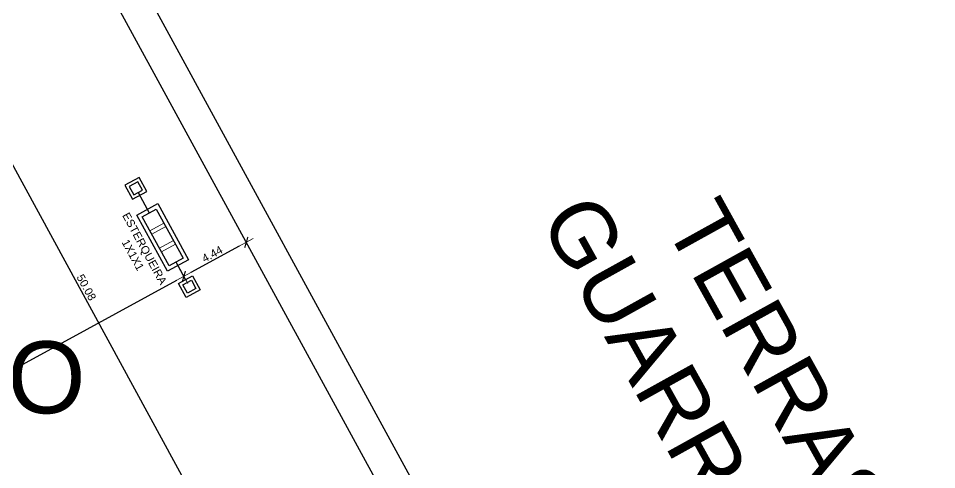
# Model space of a CAD drawing. Extents: x 622283 to 622521, y 9224861 to 9225135.
# Drawn here: x 622376.7 to 622434.1, y 9225044.4 to 9225072.6 of the extents above; entities that cross this region are included whole.
import ezdxf

# ---------------------------------------------------------------- set-up
doc = ezdxf.new("R2010")
doc.units = 0
doc.header["$PDMODE"] = 32
doc.header["$PDSIZE"] = 2.4
for name, color, linetype, lineweight in [('A-COTAS', 12, 'Continuous', 9), ('A-PAREDE', 5, 'Continuous', 30), ('A-VISTA01', 1, 'Continuous', 20)]:
    doc.layers.add(name, color=color, linetype=linetype, lineweight=lineweight)
doc.layers.add('A-TEXTO1', color=7, linetype='Continuous', true_color=0x000000)
doc.layers.add('A_Imagem', color=7, linetype='Continuous', lineweight=0, true_color=0xffffff)
doc.layers.add('G_HACHURA', color=9, linetype='Continuous')
doc.styles.add('Century Gothic', font='arial.ttf')
doc.styles.get("Standard").update_dxf_attribs({"font": 'arial.ttf', "height": 1})
doc.dimstyles.new('COTA_250', dxfattribs={"dimscale": 250, "dimtxt": 0.002, "dimasz": 0.00025, "dimexe": 0.00075, "dimexo": 0.00075, "dimgap": 0.0005, "dimtad": 1, "dimzin": 4, "dimdsep": 46, "dimtxsty": 'Century Gothic', "dimblk": 'PU-Tick', "dimcen": 0.001, "dimdle": 0.00075, "dimse1": 1, "dimse2": 1, "dimclrd": 256, "dimclre": 256, "dimclrt": 256, "dimadec": 0, "dimazin": 0, "dimtfac": 1, "dimtix": 1, "dimtmove": 0, "dimatfit": 3, "dimldrblk": 'DOT', "dimfxl": 1, "dimarcsym": 0})

# ---------------------------------------------------------------- blocks, each defined once
blk = doc.blocks.new('PU-Tick')
for p, q in [((1, 0), (-1, 0)), ((0, -1), (0, 1))]:
    blk.add_line(p, q)
at = {"color": 0, "linetype": 'ByBlock', "const_width": 0.15}
blk.add_lwpolyline([(-0.5, -0.5), (0.5, 0.5)], dxfattribs=at)
blk = doc.blocks.new('*D697')
at = {"layer": 'A-COTAS', "lineweight": -2, "transparency": 16777216}
blk.add_line((65.195, 53.814), (6.866, 53.814), dxfattribs=at)
at = {"layer": 'Defpoints', "color": 0, "transparency": 16777216}
for p in [(65.695, 55.874), (6.366, 55.56), (6.366, 53.814)]:
    blk.add_point(p, dxfattribs=at)
at = {"layer": 'A-COTAS', "lineweight": -2, "transparency": 16777216, "xscale": 0.5, "yscale": 0.5, "zscale": 0.5, "rotation": 180}
blk.add_blockref('PU-Tick', (6.366, 53.814), dxfattribs=at)
at = {"layer": 'A-COTAS', "lineweight": -2, "transparency": 16777216, "xscale": 0.5, "yscale": 0.5, "zscale": 0.5}
blk.add_blockref('PU-Tick', (65.695, 53.814), dxfattribs=at)
at = {"layer": 'A-COTAS', "transparency": 16777216, "insert": (36.03, 54.194), "char_height": 0.5, "attachment_point": 5, "style": 'Century Gothic'}
blk.add_mtext('59.33', dxfattribs=at)
blk = doc.blocks.new('_Dot')
at = {"layer": 'G_HACHURA', "color": 0, "lineweight": -2}
blk.add_line((-0.5, 0), (-1, 0), dxfattribs=at)
at = {"layer": 'G_HACHURA', "color": 0, "const_width": 0.5}
blk.add_lwpolyline([(-0.25, 0, 1), (0.25, 0, 1)], format="xyb", close=True, dxfattribs=at)
blk = doc.blocks.new('*D732')
at = {"layer": 'A-COTAS', "lineweight": -2, "transparency": 16777216}
blk.add_line((33.716, 25.707), (33.716, 76.501), dxfattribs=at)
at = {"layer": 'Defpoints', "color": 0, "transparency": 16777216}
for p in [(33.716, 77.001), (34.945, 77.001), (33.633, 25.207)]:
    blk.add_point(p, dxfattribs=at)
at = {"layer": 'A-COTAS', "lineweight": -2, "transparency": 16777216, "xscale": 0.5, "yscale": 0.5, "zscale": 0.5}
for p, rotation in [((33.716, 77.001), 90), ((33.716, 25.207), 270)]:
    blk.add_blockref('PU-Tick', p, dxfattribs=dict(at, rotation=rotation))
at = {"layer": 'A-COTAS', "transparency": 16777216, "insert": (33.336, 51.104), "char_height": 0.5, "attachment_point": 5, "rotation": 90, "style": 'Century Gothic'}
blk.add_mtext('51.79', dxfattribs=at)
blk = doc.blocks.new('*D733')
at = {"layer": 'A-COTAS', "lineweight": -2, "transparency": 16777216}
blk.add_line((55.945, 70.94), (6.866, 70.94), dxfattribs=at)
at = {"layer": 'Defpoints', "color": 0, "transparency": 16777216}
for p in [(6.366, 71.007), (6.366, 70.94), (56.445, 70.94)]:
    blk.add_point(p, dxfattribs=at)
at = {"layer": 'A-COTAS', "lineweight": -2, "transparency": 16777216, "xscale": 0.5, "yscale": 0.5, "zscale": 0.5, "rotation": 180}
blk.add_blockref('PU-Tick', (6.366, 70.94), dxfattribs=at)
at = {"layer": 'A-COTAS', "lineweight": -2, "transparency": 16777216, "xscale": 0.5, "yscale": 0.5, "zscale": 0.5}
blk.add_blockref('PU-Tick', (56.445, 70.94), dxfattribs=at)
at = {"layer": 'A-COTAS', "transparency": 16777216, "insert": (31.405, 71.321), "char_height": 0.5, "attachment_point": 5, "style": 'Century Gothic'}
blk.add_mtext('50.08', dxfattribs=at)
blk = doc.blocks.new('*D757')
at = {"layer": 'A-COTAS', "lineweight": -2, "transparency": 16777216}
blk.add_line((92.514, 36.013), (6.866, 36.013), dxfattribs=at)
at = {"layer": 'Defpoints', "color": 0, "transparency": 16777216}
for p in [(6.366, 36.013), (6.366, 36.013), (93.014, 36.002)]:
    blk.add_point(p, dxfattribs=at)
at = {"layer": 'A-COTAS', "lineweight": -2, "transparency": 16777216, "xscale": 0.5, "yscale": 0.5, "zscale": 0.5, "rotation": 180}
blk.add_blockref('PU-Tick', (6.366, 36.013), dxfattribs=at)
at = {"layer": 'A-COTAS', "lineweight": -2, "transparency": 16777216, "xscale": 0.5, "yscale": 0.5, "zscale": 0.5}
blk.add_blockref('PU-Tick', (93.014, 36.013), dxfattribs=at)
at = {"layer": 'A-COTAS', "transparency": 16777216, "insert": (49.69, 36.393), "char_height": 0.5, "attachment_point": 5, "style": 'Century Gothic'}
blk.add_mtext('86.65', dxfattribs=at)
blk = doc.blocks.new('sanitario')
for points in [[(610419.459, 9201760.449), (610418.459, 9201760.449), (610418.459, 9201759.449), (610419.459, 9201759.449)], [(610419.259, 9201760.249), (610418.659, 9201760.249), (610418.659, 9201759.649), (610419.259, 9201759.649)], [(610425.459, 9201760.449), (610426.459, 9201760.449), (610426.459, 9201759.449), (610425.459, 9201759.449)], [(610425.659, 9201760.249), (610426.259, 9201760.249), (610426.259, 9201759.649), (610425.659, 9201759.649)]]:
    blk.add_lwpolyline(points, close=True)
for points in [[(610419.259, 9201759.949), (610420.709, 9201759.949)], [(610425.459, 9201759.949), (610424.209, 9201759.949)]]:
    blk.add_lwpolyline(points)
at = {"layer": 'A-PAREDE'}
for points in [[(610420.459, 9201760.699), (610424.459, 9201760.699), (610424.459, 9201759.199), (610420.459, 9201759.199)], [(610420.709, 9201760.449), (610424.209, 9201760.449), (610424.209, 9201759.449), (610420.709, 9201759.449)]]:
    blk.add_lwpolyline(points, close=True, dxfattribs=at)
at = {"layer": 'A-VISTA01'}
for points in [[(610421.959, 9201759.449), (610421.709, 9201759.449), (610421.709, 9201760.449), (610421.959, 9201760.449)], [(610423.209, 9201759.449), (610422.959, 9201759.449), (610422.959, 9201760.449), (610423.209, 9201760.449)]]:
    blk.add_lwpolyline(points, close=True, dxfattribs=at)
at = {"layer": 'A_Imagem', "color": 12, "true_color": 0xdb0000, "insert": (610420.209, 9201757.545), "char_height": 0.5, "attachment_point": 7}
blk.add_mtext_dynamic_manual_height_columns('\\pxqc;ESTERQUEIRA\\P1X1X1', width=4.64456, gutter_width=30.315, heights=[0], dxfattribs=at)
blk = doc.blocks.new('*D740')
at = {"layer": 'A-COTAS', "lineweight": -2, "transparency": 16777216}
blk.add_line((6.866, 83.43), (130.866, 83.43), dxfattribs=at)
at = {"layer": 'Defpoints', "color": 0, "transparency": 16777216}
for p in [(131.366, 83.43), (6.366, 81.446), (131.366, 81.446)]:
    blk.add_point(p, dxfattribs=at)
at = {"layer": 'A-COTAS', "lineweight": -2, "transparency": 16777216, "xscale": 0.5, "yscale": 0.5, "zscale": 0.5, "rotation": 180}
blk.add_blockref('PU-Tick', (6.366, 83.43), dxfattribs=at)
at = {"layer": 'A-COTAS', "lineweight": -2, "transparency": 16777216, "xscale": 0.5, "yscale": 0.5, "zscale": 0.5}
blk.add_blockref('PU-Tick', (131.366, 83.43), dxfattribs=at)
at = {"layer": 'A-COTAS', "transparency": 16777216, "insert": (68.866, 84.193), "char_height": 1.25, "attachment_point": 5, "style": 'Century Gothic'}
blk.add_mtext('125.00', dxfattribs=at)
blk = doc.blocks.new('*D755')
at = {"layer": 'A-COTAS', "lineweight": -2, "transparency": 16777216}
blk.add_line((33.716, 80.946), (33.716, 77.501), dxfattribs=at)
at = {"layer": 'Defpoints', "color": 0, "transparency": 16777216}
for p in [(34.377, 81.446), (33.716, 77.001), (34.145, 77.001)]:
    blk.add_point(p, dxfattribs=at)
at = {"layer": 'A-COTAS', "lineweight": -2, "transparency": 16777216, "xscale": 0.5, "yscale": 0.5, "zscale": 0.5}
for p, rotation in [((33.716, 81.446), 90), ((33.716, 77.001), 270)]:
    blk.add_blockref('PU-Tick', p, dxfattribs=dict(at, rotation=rotation))
at = {"layer": 'A-COTAS', "transparency": 16777216, "insert": (33.341, 79.223), "char_height": 0.5, "attachment_point": 5, "rotation": 90, "style": 'Century Gothic'}
blk.add_mtext('4.44', dxfattribs=at)
blk = doc.blocks.new('A$Ce07cc1b0')
blk.add_lwpolyline([(6.366, 81.446), (6.366, 1.446), (131.366, 1.446), (131.366, 81.446)], close=True)
at = {"layer": 'A-PAREDE'}
blk.add_blockref('sanitario', (-610391.514, -9201682.948), dxfattribs=at)
at = {"layer": 'A-COTAS'}
dim = blk.add_aligned_dim(p1=(6.366, 81.446), p2=(131.366, 81.446), distance=1.984, dimstyle='COTA_250', override={"dimtxt": 0.005, "dimasz": 0.002, "dimdle": 0.001}, dxfattribs=at)
dim.commit()
dim.dimension.update_dxf_attribs({"geometry": '*D740', "text_midpoint": (68.866, 84.193)})
for base, p1, p2, picture, middle in [((33.71639, 77.00053), (34.37665, 81.44551), (34.14526, 77.00053), '*D755', (33.34139, 79.22302)), ((33.716, 77.001), (33.633, 25.207), (34.945, 77.001), '*D732', (33.336, 51.104))]:
    dim = blk.add_linear_dim(base=base, p1=p1, p2=p2, angle=270, dimstyle='COTA_250', override={"dimasz": 0.002, "dimdle": 0.001}, dxfattribs=at)
    dim.commit()
    dim.dimension.update_dxf_attribs({"geometry": picture, "text_midpoint": middle})
for base, p1, p2, picture, middle in [((6.366, 70.94), (56.445, 70.94), (6.366, 71.007), '*D733', (31.405, 71.321)), ((6.366, 53.814), (65.695, 55.874), (6.366, 55.56), '*D697', (36.03, 54.194)), ((6.366, 36.013), (93.014, 36.002), (6.366, 36.013), '*D757', (49.69, 36.393))]:
    dim = blk.add_linear_dim(base=base, p1=p1, p2=p2, dimstyle='COTA_250', override={"dimasz": 0.002, "dimdle": 0.001}, dxfattribs=at)
    dim.commit()
    dim.dimension.update_dxf_attribs({"geometry": picture, "text_midpoint": middle})

msp = doc.modelspace()

# ---------------------------------------------------------------- block references
at = {"rotation": 298.6104596680653}
msp.add_blockref('A$Ce07cc1b0', (622303.313, 9225049.213), dxfattribs=at)

# ---------------------------------------------------------------- texts
at = {"layer": 'A-TEXTO1', "insert": (622441.875, 9225001.12), "char_height": 4, "attachment_point": 9, "rotation": 299.02859}
msp.add_mtext_dynamic_manual_height_columns('TERRAS BARTOLOMEU GUARRIDO DE LACERDA', width=72.52, gutter_width=156.558, heights=[0], dxfattribs=at)
at = {"layer": 'A-TEXTO1', "insert": (622385.368, 9225032.857), "char_height": 4.5, "attachment_point": 9}
msp.add_mtext_dynamic_manual_height_columns('\\pxqc;MATADOURO \\PPÚBLICO\\PÁREA: 10.000 m²', width=49.76033, gutter_width=156.558, heights=[0], dxfattribs=at)

doc.saveas('drawing.dxf')
